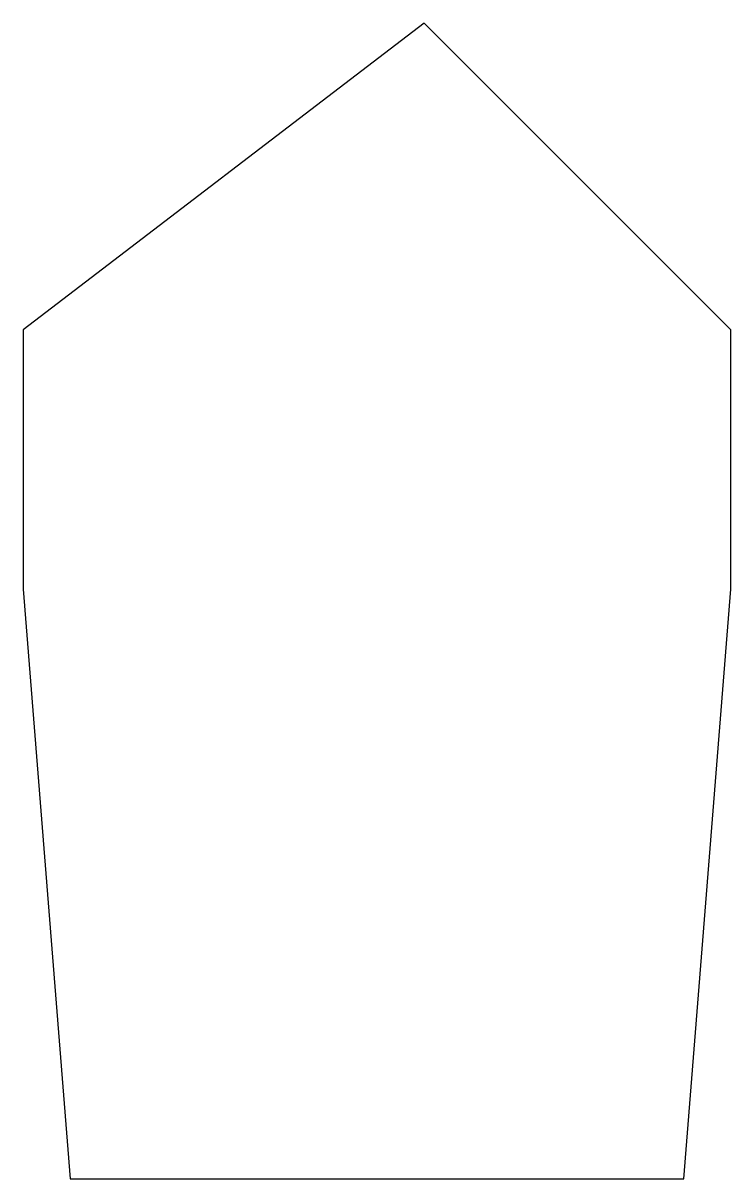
# Model space of a CAD drawing. Header units: centimetres. Extents: x -0.78 to 0.78, y -1.27 to 1.27.
import ezdxf

# ---------------------------------------------------------------- set-up
doc = ezdxf.new("R2010")
doc.units = ezdxf.units.CM
doc.header["$MEASUREMENT"] = 0
doc.layers.add('Camada 1', color=7, linetype='Continuous')

msp = doc.modelspace()

# ---------------------------------------------------------------- linework, layer by layer
at = {"layer": 'Camada 1'}
msp.add_open_spline([(0.10361, 1.26942), (0.10361, 1.26942), (0.77721, 0.59589), (0.77721, 0.59589), (0.77721, 0.59589), (0.77721, 0.59589), (0.77721, 0.02588), (0.77721, 0.02588), (0.77721, 0.02588), (0.77721, 0.02588), (0.67352, -1.26942), (0.67352, -1.26942), (0.67352, -1.26942), (0.67352, -1.26942), (0, -1.26942), (0, -1.26942), (0, -1.26942), (0, -1.26942), (-0.6736, -1.26942), (-0.6736, -1.26942), (-0.6736, -1.26942), (-0.6736, -1.26942), (-0.77721, 0.02588), (-0.77721, 0.02588), (-0.77721, 0.02588), (-0.77721, 0.02588), (-0.77721, 0.59589), (-0.77721, 0.59589), (-0.77721, 0.59589), (-0.77721, 0.59589), (0.10361, 1.26942), (0.10361, 1.26942)], degree=3, knots=[0, 0, 0, 0, 0.1111111, 0.1111111, 0.1111111, 0.1111111, 0.2222222, 0.2222222, 0.2222222, 0.2222222, 0.3333333, 0.3333333, 0.3333333, 0.3333333, 0.4444444, 0.4444444, 0.4444444, 0.4444444, 0.5555556, 0.5555556, 0.5555556, 0.5555556, 0.6666667, 0.6666667, 0.6666667, 0.6666667, 0.7777778, 0.7777778, 0.7777778, 0.7777778, 1, 1, 1, 1], dxfattribs=at)

doc.saveas('drawing.dxf')
